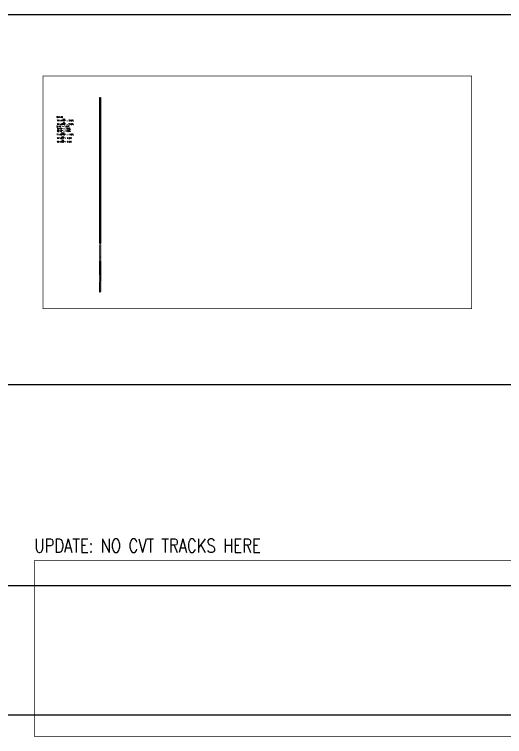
# Model space of a CAD drawing. Header units: inches. Extents: x 0 to 14480, y -2602 to 2880.
# Drawn here: x 7237 to 10858, y -2602 to 2740 of the extents above; entities that cross this region are included whole.
import ezdxf

# ---------------------------------------------------------------- set-up
doc = ezdxf.new("R2010")
doc.units = ezdxf.units.IN
doc.header["$MEASUREMENT"] = 0
doc.linetypes.add('NBK_Hidden', pattern=[0.125, 0.083333, -0.041667])
doc.layers.add('!Extrusion', color=140, linetype='Continuous', lineweight=25)
doc.styles.add('Romans', font='romans.shx', dxfattribs={"width": 0.8})

# ---------------------------------------------------------------- blocks, each defined once
blk = doc.blocks.new('NORTH-01')
at = {"layer": '!Extrusion', "color": 5}
for points in [[(4, 1298.9), (0, 1298.9), (0, 1442.4), (0.6, 1442.4, 1), (0.9, 1442.4), (4, 1442.4)], [(4, 866.9), (0, 866.9), (0, 1010.4), (0.6, 1010.4, 1), (0.9, 1010.4), (4, 1010.4)], [(4, 482.9), (0, 482.9), (0, 626.4), (0.6, 626.4, 1), (0.9, 626.4), (4, 626.4)]]:
    blk.add_lwpolyline(points, format="xyb", close=True, dxfattribs=at)
at = {"layer": '!Extrusion', "color": 30}
blk.add_lwpolyline([(4, 1154.4), (0, 1154.4), (0, 1298.4), (0.6, 1298.4, 1), (0.9, 1298.4), (4, 1298.4)], format="xyb", close=True, dxfattribs=at)
at = {"layer": '!Extrusion', "color": 60}
for points in [[(4, 1010.9), (0, 1010.9), (0, 1153.2), (0.6, 1153.2, 1), (0.9, 1153.2), (4, 1153.2)], [(4, 626.9), (0, 626.9), (0, 769.2), (0.6, 769.2, 1), (0.9, 769.2), (4, 769.2)]]:
    blk.add_lwpolyline(points, format="xyb", close=True, dxfattribs=at)
at = {"layer": '!Extrusion', "color": 140}
for points in [[(4, 1010.9), (0, 1010.9), (0, 1153.2), (0.6, 1153.2, 1), (0.9, 1153.2), (4, 1153.2)], [(4, 626.9), (0, 626.9), (0, 769.2), (0.6, 769.2, 1), (0.9, 769.2), (4, 769.2)]]:
    blk.add_lwpolyline(points, format="xyb", close=True, dxfattribs=at)
at = {"layer": '!Extrusion', "color": 4}
blk.add_lwpolyline([(4, 770.4), (0, 770.4), (0, 866.4), (0.6, 866.4, 1), (0.9, 866.4), (4, 866.4)], format="xyb", close=True, dxfattribs=at)
at = {"layer": '!Extrusion', "color": 2}
blk.add_lwpolyline([(4, 362.4), (0, 362.4), (0, 482.4), (0.6, 482.4, 1), (0.9, 482.4), (4, 482.4)], format="xyb", close=True, dxfattribs=at)
at = {"layer": '!Extrusion', "color": 84, "linetype": 'NBK_Hidden'}
blk.add_lwpolyline([(0, 258.9), (0, 353.2), (4, 353.2), (4, 258.9)], close=True, dxfattribs=at)
at = {"layer": '!Extrusion', "color": 7, "linetype": 'NBK_Hidden'}
blk.add_lwpolyline([(4, 258.4), (4, 122.9), (0, 122.9), (0, 258.4)], close=True, dxfattribs=at)
at = {"layer": '!Extrusion', "color": 197, "linetype": 'NBK_Hidden'}
blk.add_lwpolyline([(4, 122.4), (4, 0), (0, 0), (0, 122.4)], close=True, dxfattribs=at)

msp = doc.modelspace()

# ---------------------------------------------------------------- linework, layer by layer
at = {"color": 4}
for points in [[(0, 2740), (14480, 2740), (14480, 0), (0, 0)], [(0, -1485), (14480, -1485), (14480, -2445), (0, -2445)]]:
    msp.add_lwpolyline(points, close=True, dxfattribs=at)
at = {"color": 3, "const_width": 5}
msp.add_lwpolyline([(7447.5, 2283.6), (10615.5, 2283.6), (10615.5, 563.6), (7447.5, 563.6)], close=True, dxfattribs=at)
at = {"color": 1, "const_width": 5}
msp.add_lwpolyline([(7383.9, -1300), (13603.9, -1300), (13603.9, -2600), (7383.9, -2600)], close=True, dxfattribs=at)

# ---------------------------------------------------------------- block references
msp.add_blockref('NORTH-01', (7867.6, 684.1))

# ---------------------------------------------------------------- texts
at = {"insert": (7549.3, 1986), "char_height": 10, "width": 178, "attachment_point": 1, "style": 'Romans'}
msp.add_mtext('{\\C3;CVT-01}\\P{\\C5;{{\\l}}11\'-11\\S1#2;"{{\\L}}} - 3 QYT.\\P{\\C140;{{\\l}}11\'-10\\S3#8;"{{\\L}}} - 2 QYT.\\P{\\C4;8\'-0"} - 1 QYT.{\\C2;\\P10\'-0"} - 1 QYT.\\P{\\C30;12\'-0"} - 1 QYT.\\P{\\C84;{{\\l}}7\'-10\\S5#16;"{{\\L}}} - 1 QYT.\\P{\\C7;{{\\l}}11\'-3\\S1#2;"{{\\L}}}- 1 QYT.\\P{\\C197;{{\\l}}10\'-2\\S3#8;{{\\L}}{{\\l}}"{{\\L}}}- 1 QYT.', dxfattribs=at)
at = {"color": 254, "insert": (7383.9, -1140), "char_height": 100, "width": 2000.89, "attachment_point": 1, "style": 'Romans'}
msp.add_mtext('{\\C2;UPDATE:} NO CVT TRACKS HERE', dxfattribs=at)

doc.saveas('drawing.dxf')
